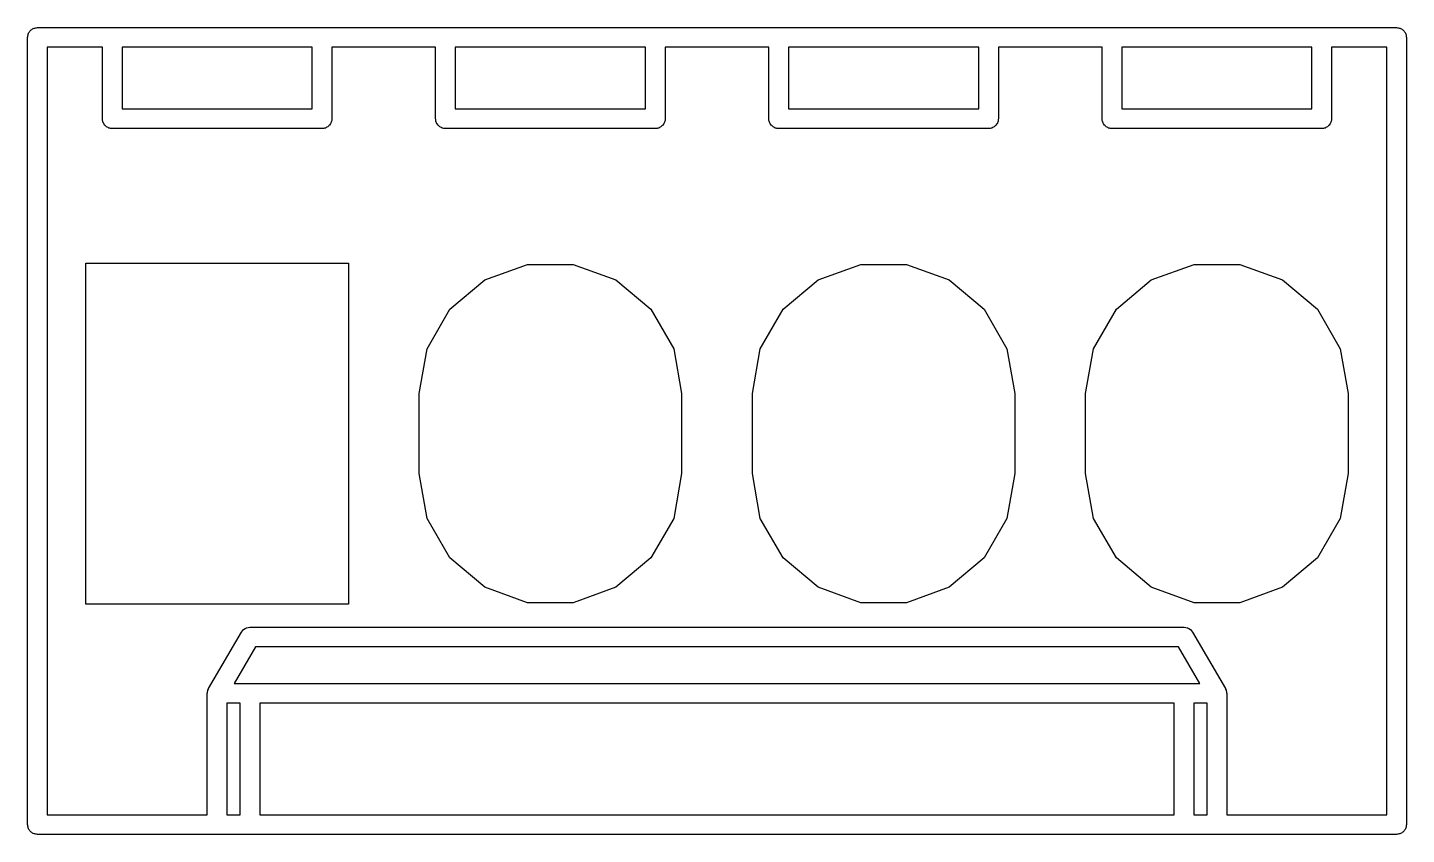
# Model space of a CAD drawing. Extents: x 10 to 287, y -200 to -10.
# Drawn here: x 99.25 to 109.77, y -43.95 to -37.8 of the extents above; entities that cross this region are included whole.
import ezdxf

# ---------------------------------------------------------------- set-up
doc = ezdxf.new("R2010")
doc.units = 0
doc.header["$MEASUREMENT"] = 0
doc.layers.add('BLACK', color=7, linetype='CONTINUOUS')

msp = doc.modelspace()

# ---------------------------------------------------------------- linework, layer by layer
at = {"layer": 'Black'}
for p, q in [((99.2693, -37.8375), (99.2725, -37.8318)), ((99.2725, -37.8318), (99.2776, -37.8276)), ((99.2776, -37.8276), (99.2818, -37.8225)), ((99.2818, -37.8225), (99.2875, -37.8193)), ((99.2875, -37.8193), (99.2925, -37.815)), ((99.2925, -37.815), (99.2987, -37.8128)), ((99.2987, -37.8128), (99.3043, -37.8095)), ((99.3043, -37.8095), (99.3108, -37.8084)), ((99.3108, -37.8084), (99.317, -37.8061)), ((99.317, -37.8061), (99.3235, -37.8061)), ((99.3235, -37.8061), (99.33, -37.805)), ((99.33, -37.805), (109.69, -37.805)), ((109.69, -37.805), (109.696, -37.8061)), ((109.696, -37.8061), (109.703, -37.8061)), ((109.703, -37.8061), (109.709, -37.8084)), ((109.709, -37.8084), (109.716, -37.8095)), ((109.716, -37.8095), (109.721, -37.8128)), ((109.721, -37.8128), (109.727, -37.815)), ((109.727, -37.815), (109.733, -37.8193)), ((109.733, -37.8193), (109.738, -37.8225)), ((109.738, -37.8225), (109.742, -37.8276)), ((109.742, -37.8276), (109.747, -37.8318)), ((109.747, -37.8318), (109.751, -37.8375)), ((99.255, -37.88), (99.2561, -37.8735)), ((99.255, -43.88), (99.255, -37.88)), ((99.2561, -37.867), (99.2584, -37.8608)), ((99.2561, -37.8735), (99.2561, -37.867)), ((99.2584, -37.8608), (99.2595, -37.8543)), ((99.2595, -37.8543), (99.2628, -37.8487)), ((99.2628, -37.8487), (99.265, -37.8425)), ((99.265, -37.8425), (99.2693, -37.8375)), ((109.751, -37.8375), (109.755, -37.8425)), ((109.755, -37.8425), (109.757, -37.8487)), ((109.757, -37.8487), (109.76, -37.8543)), ((109.76, -37.8543), (109.762, -37.8608)), ((109.762, -37.8608), (109.764, -37.867)), ((109.764, -37.867), (109.764, -37.8735)), ((109.764, -37.8735), (109.765, -37.88)), ((109.765, -37.88), (109.765, -43.88)), ((99.825, -37.955), (99.405, -37.955)), ((99.405, -37.955), (99.405, -43.805)), ((99.825, -38.5), (99.825, -37.955)), ((99.975, -37.955), (99.975, -38.425)), ((101.425, -37.955), (99.975, -37.955)), ((101.425, -38.425), (101.425, -37.955)), ((102.365, -37.955), (101.575, -37.955)), ((101.575, -37.955), (101.575, -38.5)), ((102.365, -38.5), (102.365, -37.955)), ((102.515, -37.955), (102.515, -38.425)), ((103.965, -37.955), (102.515, -37.955)), ((103.965, -38.425), (103.965, -37.955)), ((104.905, -37.955), (104.115, -37.955)), ((104.115, -37.955), (104.115, -38.5)), ((104.905, -38.5), (104.905, -37.955)), ((105.055, -37.955), (105.055, -38.425)), ((106.505, -37.955), (105.055, -37.955)), ((106.505, -38.425), (106.505, -37.955)), ((107.445, -37.955), (106.655, -37.955)), ((106.655, -37.955), (106.655, -38.5)), ((107.445, -38.5), (107.445, -37.955)), ((107.595, -37.955), (107.595, -38.425)), ((109.045, -37.955), (107.595, -37.955)), ((109.045, -38.425), (109.045, -37.955)), ((109.195, -37.955), (109.195, -38.5)), ((109.615, -37.955), (109.195, -37.955)), ((109.615, -43.805), (109.615, -37.955)), ((99.975, -38.425), (101.425, -38.425)), ((102.515, -38.425), (103.965, -38.425)), ((105.055, -38.425), (106.505, -38.425)), ((107.595, -38.425), (109.045, -38.425)), ((99.8261, -38.5065), (99.825, -38.5)), ((99.8261, -38.513), (99.8261, -38.5065)), ((99.8284, -38.5192), (99.8261, -38.513)), ((99.8295, -38.5257), (99.8284, -38.5192)), ((99.8328, -38.5313), (99.8295, -38.5257)), ((99.835, -38.5375), (99.8328, -38.5313)), ((99.8393, -38.5425), (99.835, -38.5375)), ((99.8425, -38.5482), (99.8393, -38.5425)), ((99.8476, -38.5524), (99.8425, -38.5482)), ((99.8518, -38.5575), (99.8476, -38.5524)), ((99.8575, -38.5607), (99.8518, -38.5575)), ((99.8625, -38.565), (99.8575, -38.5607)), ((99.8687, -38.5672), (99.8625, -38.565)), ((99.8743, -38.5705), (99.8687, -38.5672)), ((99.8808, -38.5716), (99.8743, -38.5705)), ((99.887, -38.5739), (99.8808, -38.5716)), ((101.519, -38.5716), (101.513, -38.5739)), ((101.526, -38.5705), (101.519, -38.5716)), ((101.531, -38.5672), (101.526, -38.5705)), ((101.537, -38.565), (101.531, -38.5672)), ((101.543, -38.5607), (101.537, -38.565)), ((101.548, -38.5575), (101.543, -38.5607)), ((101.552, -38.5524), (101.548, -38.5575)), ((101.557, -38.5482), (101.552, -38.5524)), ((101.561, -38.5425), (101.557, -38.5482)), ((101.565, -38.5375), (101.561, -38.5425)), ((101.567, -38.5313), (101.565, -38.5375)), ((101.57, -38.5257), (101.567, -38.5313)), ((101.572, -38.5192), (101.57, -38.5257)), ((101.574, -38.513), (101.572, -38.5192)), ((101.575, -38.5), (101.574, -38.5065)), ((101.574, -38.5065), (101.574, -38.513)), ((102.366, -38.5065), (102.365, -38.5)), ((102.366, -38.513), (102.366, -38.5065)), ((102.368, -38.5192), (102.366, -38.513)), ((102.37, -38.5257), (102.368, -38.5192)), ((102.373, -38.5313), (102.37, -38.5257)), ((102.375, -38.5375), (102.373, -38.5313)), ((102.379, -38.5425), (102.375, -38.5375)), ((102.383, -38.5482), (102.379, -38.5425)), ((102.388, -38.5524), (102.383, -38.5482)), ((102.392, -38.5575), (102.388, -38.5524)), ((102.397, -38.5607), (102.392, -38.5575)), ((102.402, -38.565), (102.397, -38.5607)), ((102.409, -38.5672), (102.402, -38.565)), ((102.414, -38.5705), (102.409, -38.5672)), ((102.421, -38.5716), (102.414, -38.5705)), ((102.427, -38.5739), (102.421, -38.5716)), ((104.059, -38.5716), (104.053, -38.5739)), ((104.066, -38.5705), (104.059, -38.5716)), ((104.071, -38.5672), (104.066, -38.5705)), ((104.078, -38.565), (104.071, -38.5672)), ((104.083, -38.5607), (104.078, -38.565)), ((104.088, -38.5575), (104.083, -38.5607)), ((104.092, -38.5524), (104.088, -38.5575)), ((104.097, -38.5482), (104.092, -38.5524)), ((104.101, -38.5425), (104.097, -38.5482)), ((104.105, -38.5375), (104.101, -38.5425)), ((104.107, -38.5313), (104.105, -38.5375)), ((104.11, -38.5257), (104.107, -38.5313)), ((104.112, -38.5192), (104.11, -38.5257)), ((104.114, -38.513), (104.112, -38.5192)), ((104.115, -38.5), (104.114, -38.5065)), ((104.114, -38.5065), (104.114, -38.513)), ((104.906, -38.5065), (104.905, -38.5)), ((104.906, -38.513), (104.906, -38.5065)), ((104.908, -38.5192), (104.906, -38.513)), ((104.91, -38.5257), (104.908, -38.5192)), ((104.913, -38.5313), (104.91, -38.5257)), ((104.915, -38.5375), (104.913, -38.5313)), ((104.919, -38.5425), (104.915, -38.5375)), ((104.923, -38.5482), (104.919, -38.5425)), ((104.928, -38.5524), (104.923, -38.5482)), ((104.932, -38.5575), (104.928, -38.5524)), ((104.937, -38.5607), (104.932, -38.5575)), ((104.942, -38.565), (104.937, -38.5607)), ((104.949, -38.5672), (104.942, -38.565)), ((104.954, -38.5705), (104.949, -38.5672)), ((104.961, -38.5716), (104.954, -38.5705)), ((104.967, -38.5739), (104.961, -38.5716)), ((106.599, -38.5716), (106.593, -38.5739)), ((106.606, -38.5705), (106.599, -38.5716)), ((106.611, -38.5672), (106.606, -38.5705)), ((106.617, -38.565), (106.611, -38.5672)), ((106.623, -38.5607), (106.617, -38.565)), ((106.628, -38.5575), (106.623, -38.5607)), ((106.632, -38.5524), (106.628, -38.5575)), ((106.637, -38.5482), (106.632, -38.5524)), ((106.641, -38.5425), (106.637, -38.5482)), ((106.645, -38.5375), (106.641, -38.5425)), ((106.647, -38.5313), (106.645, -38.5375)), ((106.65, -38.5257), (106.647, -38.5313)), ((106.652, -38.5192), (106.65, -38.5257)), ((106.654, -38.513), (106.652, -38.5192)), ((106.655, -38.5), (106.654, -38.5065)), ((106.654, -38.5065), (106.654, -38.513)), ((107.446, -38.5065), (107.445, -38.5)), ((107.446, -38.513), (107.446, -38.5065)), ((107.448, -38.5192), (107.446, -38.513)), ((107.45, -38.5257), (107.448, -38.5192)), ((107.453, -38.5313), (107.45, -38.5257)), ((107.455, -38.5375), (107.453, -38.5313)), ((107.459, -38.5425), (107.455, -38.5375)), ((107.463, -38.5482), (107.459, -38.5425)), ((107.468, -38.5524), (107.463, -38.5482)), ((107.472, -38.5575), (107.468, -38.5524)), ((107.477, -38.5607), (107.472, -38.5575)), ((107.483, -38.565), (107.477, -38.5607)), ((107.489, -38.5672), (107.483, -38.565)), ((107.494, -38.5705), (107.489, -38.5672)), ((107.501, -38.5716), (107.494, -38.5705)), ((107.507, -38.5739), (107.501, -38.5716)), ((109.139, -38.5716), (109.133, -38.5739)), ((109.146, -38.5705), (109.139, -38.5716)), ((109.151, -38.5672), (109.146, -38.5705)), ((109.157, -38.565), (109.151, -38.5672)), ((109.163, -38.5607), (109.157, -38.565)), ((109.168, -38.5575), (109.163, -38.5607)), ((109.172, -38.5524), (109.168, -38.5575)), ((109.177, -38.5482), (109.172, -38.5524)), ((109.181, -38.5425), (109.177, -38.5482)), ((109.185, -38.5375), (109.181, -38.5425)), ((109.187, -38.5313), (109.185, -38.5375)), ((109.19, -38.5257), (109.187, -38.5313)), ((109.192, -38.5192), (109.19, -38.5257)), ((109.194, -38.513), (109.192, -38.5192)), ((109.195, -38.5), (109.194, -38.5065)), ((109.194, -38.5065), (109.194, -38.513)), ((99.8935, -38.5739), (99.887, -38.5739)), ((99.9, -38.575), (99.8935, -38.5739)), ((101.5, -38.575), (99.9, -38.575)), ((101.506, -38.5739), (101.5, -38.575)), ((101.513, -38.5739), (101.506, -38.5739)), ((102.434, -38.5739), (102.427, -38.5739)), ((102.44, -38.575), (102.434, -38.5739)), ((104.04, -38.575), (102.44, -38.575)), ((104.046, -38.5739), (104.04, -38.575)), ((104.053, -38.5739), (104.046, -38.5739)), ((104.974, -38.5739), (104.967, -38.5739)), ((104.98, -38.575), (104.974, -38.5739)), ((106.58, -38.575), (104.98, -38.575)), ((106.586, -38.5739), (106.58, -38.575)), ((106.593, -38.5739), (106.586, -38.5739)), ((107.514, -38.5739), (107.507, -38.5739)), ((107.52, -38.575), (107.514, -38.5739)), ((109.12, -38.575), (107.52, -38.575)), ((109.126, -38.5739), (109.12, -38.575)), ((109.133, -38.5739), (109.126, -38.5739)), ((99.7, -42.2), (99.7, -39.6)), ((99.7, -39.6), (101.7, -39.6)), ((101.7, -39.6), (101.7, -42.2)), ((102.74, -39.729), (103.066, -39.6102)), ((103.066, -39.6102), (103.414, -39.6102)), ((103.414, -39.6102), (103.74, -39.729)), ((105.28, -39.729), (105.606, -39.6102)), ((105.606, -39.6102), (105.954, -39.6102)), ((105.954, -39.6102), (106.28, -39.729)), ((107.82, -39.729), (108.146, -39.6102)), ((108.146, -39.6102), (108.494, -39.6102)), ((108.494, -39.6102), (108.82, -39.729)), ((102.474, -39.9522), (102.74, -39.729)), ((103.74, -39.729), (104.006, -39.9522)), ((105.014, -39.9522), (105.28, -39.729)), ((106.28, -39.729), (106.546, -39.9522)), ((107.554, -39.9522), (107.82, -39.729)), ((108.82, -39.729), (109.086, -39.9522)), ((102.3, -40.253), (102.474, -39.9522)), ((104.006, -39.9522), (104.18, -40.253)), ((104.84, -40.253), (105.014, -39.9522)), ((106.546, -39.9522), (106.72, -40.253)), ((107.38, -40.253), (107.554, -39.9522)), ((109.086, -39.9522), (109.26, -40.253)), ((102.24, -40.595), (102.3, -40.253)), ((104.18, -40.253), (104.24, -40.595)), ((104.78, -40.595), (104.84, -40.253)), ((106.72, -40.253), (106.78, -40.595)), ((107.32, -40.595), (107.38, -40.253)), ((109.26, -40.253), (109.32, -40.595)), ((102.24, -41.205), (102.24, -40.595)), ((104.24, -40.595), (104.24, -41.205)), ((104.78, -41.205), (104.78, -40.595)), ((106.78, -40.595), (106.78, -41.205)), ((107.32, -41.205), (107.32, -40.595)), ((109.32, -40.595), (109.32, -41.205)), ((102.3, -41.547), (102.24, -41.205)), ((104.24, -41.205), (104.18, -41.547)), ((104.84, -41.547), (104.78, -41.205)), ((106.78, -41.205), (106.72, -41.547)), ((107.38, -41.547), (107.32, -41.205)), ((109.32, -41.205), (109.26, -41.547)), ((102.474, -41.8478), (102.3, -41.547)), ((104.18, -41.547), (104.006, -41.8478)), ((105.014, -41.8478), (104.84, -41.547)), ((106.72, -41.547), (106.546, -41.8478)), ((107.554, -41.8478), (107.38, -41.547)), ((109.26, -41.547), (109.086, -41.8478)), ((102.74, -42.071), (102.474, -41.8478)), ((104.006, -41.8478), (103.74, -42.071)), ((105.28, -42.071), (105.014, -41.8478)), ((106.546, -41.8478), (106.28, -42.071)), ((107.82, -42.071), (107.554, -41.8478)), ((109.086, -41.8478), (108.82, -42.071)), ((103.066, -42.1898), (102.74, -42.071)), ((103.74, -42.071), (103.414, -42.1898)), ((105.606, -42.1898), (105.28, -42.071)), ((106.28, -42.071), (105.954, -42.1898)), ((108.146, -42.1898), (107.82, -42.071)), ((108.82, -42.071), (108.494, -42.1898)), ((101.7, -42.2), (99.7, -42.2)), ((103.414, -42.1898), (103.066, -42.1898)), ((105.954, -42.1898), (105.606, -42.1898)), ((108.494, -42.1898), (108.146, -42.1898)), ((100.635, -42.8423), (100.885, -42.4123)), ((100.885, -42.4123), (100.893, -42.4025)), ((100.893, -42.4025), (100.902, -42.3925)), ((100.902, -42.3924), (100.913, -42.386)), ((100.902, -42.3925), (100.902, -42.3924)), ((100.902, -42.3925), (100.902, -42.3925)), ((100.913, -42.386), (100.924, -42.3795)), ((100.924, -42.3795), (100.925, -42.3794)), ((100.924, -42.3795), (100.924, -42.3795)), ((100.925, -42.3794), (100.937, -42.3772)), ((100.937, -42.3772), (100.95, -42.375)), ((100.95, -42.375), (100.95, -42.375)), ((100.95, -42.375), (108.07, -42.375)), ((108.07, -42.375), (108.07, -42.375)), ((108.07, -42.375), (108.083, -42.3772)), ((108.083, -42.3772), (108.095, -42.3794)), ((108.095, -42.3794), (108.096, -42.3795)), ((108.096, -42.3795), (108.096, -42.3795)), ((108.096, -42.3795), (108.107, -42.3859)), ((108.107, -42.3859), (108.118, -42.3924)), ((108.118, -42.3924), (108.118, -42.3925)), ((108.118, -42.3925), (108.118, -42.3925)), ((108.118, -42.3925), (108.126, -42.4023)), ((108.126, -42.4023), (108.135, -42.4123)), ((108.135, -42.4123), (108.385, -42.8423)), ((100.993, -42.525), (100.83, -42.805)), ((108.027, -42.525), (100.993, -42.525)), ((108.19, -42.805), (108.027, -42.525)), ((100.625, -42.88), (100.626, -42.8735)), ((100.625, -43.805), (100.625, -42.88)), ((100.626, -42.8668), (100.628, -42.8607)), ((100.626, -42.8669), (100.626, -42.8668)), ((100.626, -42.867), (100.626, -42.8669)), ((100.626, -42.8735), (100.626, -42.867)), ((100.628, -42.8607), (100.63, -42.8543)), ((100.63, -42.8543), (100.633, -42.8487)), ((100.633, -42.8487), (100.635, -42.8425)), ((100.635, -42.8424), (100.635, -42.8423)), ((100.635, -42.8425), (100.635, -42.8424)), ((100.83, -42.805), (108.19, -42.805)), ((108.385, -42.8423), (108.385, -42.8424)), ((108.385, -42.8424), (108.385, -42.8425)), ((108.385, -42.8425), (108.387, -42.8487)), ((108.387, -42.8487), (108.39, -42.8543)), ((108.39, -42.8543), (108.392, -42.8607)), ((108.392, -42.8607), (108.394, -42.8668)), ((108.394, -42.8668), (108.394, -42.8669)), ((108.394, -42.8669), (108.394, -42.867)), ((108.394, -42.867), (108.394, -42.8735)), ((108.394, -42.8735), (108.395, -42.88)), ((108.395, -42.88), (108.395, -43.805)), ((100.775, -42.955), (100.775, -43.805)), ((100.875, -42.955), (100.775, -42.955)), ((100.875, -43.805), (100.875, -42.955)), ((101.025, -42.955), (101.025, -43.805)), ((107.995, -42.955), (101.025, -42.955)), ((107.995, -43.805), (107.995, -42.955)), ((108.145, -42.955), (108.145, -43.805)), ((108.245, -42.955), (108.145, -42.955)), ((108.245, -43.805), (108.245, -42.955)), ((99.405, -43.805), (100.625, -43.805)), ((100.775, -43.805), (100.875, -43.805)), ((101.025, -43.805), (107.995, -43.805)), ((108.145, -43.805), (108.245, -43.805)), ((108.395, -43.805), (109.615, -43.805)), ((99.2561, -43.8865), (99.255, -43.88)), ((99.2561, -43.893), (99.2561, -43.8865)), ((99.2584, -43.8992), (99.2561, -43.893)), ((99.2595, -43.9057), (99.2584, -43.8992)), ((99.2628, -43.9113), (99.2595, -43.9057)), ((99.265, -43.9175), (99.2628, -43.9113)), ((99.2693, -43.9225), (99.265, -43.9175)), ((99.2725, -43.9282), (99.2693, -43.9225)), ((99.2776, -43.9324), (99.2725, -43.9282)), ((109.747, -43.9282), (109.742, -43.9324)), ((109.751, -43.9225), (109.747, -43.9282)), ((109.755, -43.9175), (109.751, -43.9225)), ((109.757, -43.9113), (109.755, -43.9175)), ((109.76, -43.9057), (109.757, -43.9113)), ((109.762, -43.8992), (109.76, -43.9057)), ((109.764, -43.893), (109.762, -43.8992)), ((109.765, -43.88), (109.764, -43.8865)), ((109.764, -43.8865), (109.764, -43.893)), ((99.2818, -43.9375), (99.2776, -43.9324)), ((99.2875, -43.9407), (99.2818, -43.9375)), ((99.2925, -43.945), (99.2875, -43.9407)), ((99.2987, -43.9472), (99.2925, -43.945)), ((99.3043, -43.9505), (99.2987, -43.9472)), ((99.3108, -43.9516), (99.3043, -43.9505)), ((99.317, -43.9539), (99.3108, -43.9516)), ((99.3235, -43.9539), (99.317, -43.9539)), ((99.33, -43.955), (99.3235, -43.9539)), ((109.69, -43.955), (99.33, -43.955)), ((109.696, -43.9539), (109.69, -43.955)), ((109.703, -43.9539), (109.696, -43.9539)), ((109.709, -43.9516), (109.703, -43.9539)), ((109.716, -43.9505), (109.709, -43.9516)), ((109.721, -43.9472), (109.716, -43.9505)), ((109.727, -43.945), (109.721, -43.9472)), ((109.733, -43.9407), (109.727, -43.945)), ((109.738, -43.9375), (109.733, -43.9407)), ((109.742, -43.9324), (109.738, -43.9375))]:
    msp.add_line(p, q, dxfattribs=at)

doc.saveas('drawing.dxf')
